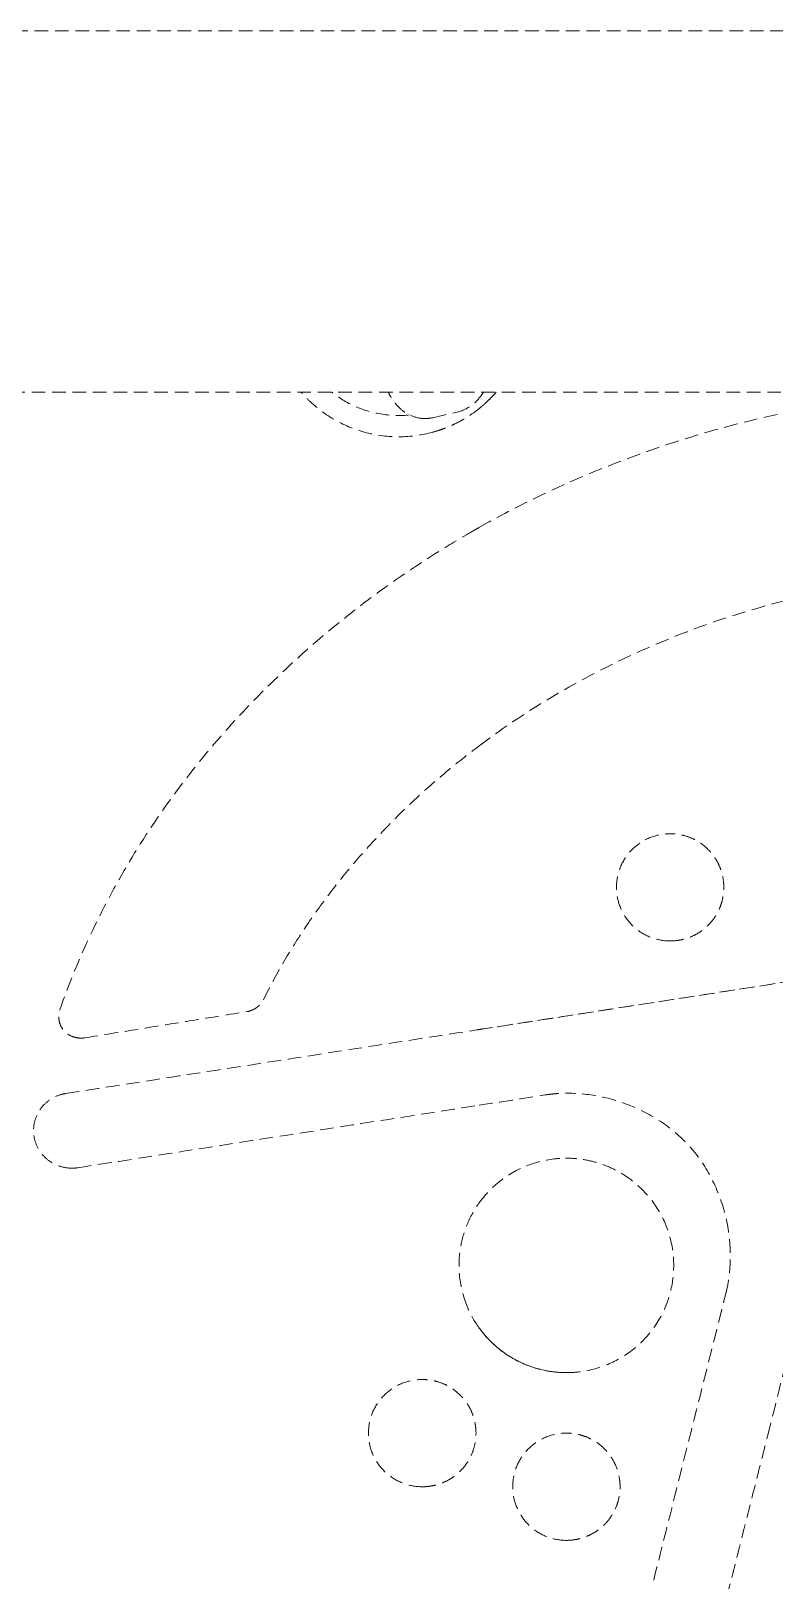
# Model space of a CAD drawing. Header units: millimetres. Extents: x -4151 to 3726, y -2931 to 1353.
# Drawn here: x 564.5 to 633.8, y -39.4 to 105 of the extents above; entities that cross this region are included whole.
import ezdxf

# ---------------------------------------------------------------- set-up
doc = ezdxf.new("R2010")
doc.units = ezdxf.units.MM
doc.linetypes.add('HIDDEN', pattern=[1.905, 1.27, -0.635])
doc.layers.add('DIKOM_ОБЪЕКТ', color=7, linetype='Continuous')

msp = doc.modelspace()

# ---------------------------------------------------------------- linework, layer by layer
at = {"layer": 'DIKOM_ОБЪЕКТ', "color": 7, "linetype": 'HIDDEN', "lineweight": 15, "extrusion": (1, -3.44509e-16, -2.22045e-16)}
for p, q in [((292.428, 105.045), (637.9, 105.045)), ((326.446, 71.345), (637.9, 71.345)), ((601.959, 68.98), (604.238, 69.5)), ((569.203, 11.113), (569.145, 11.113)), ((568.372, -1.012), (568.336, -1.012)), ((614.416, -0.085), (614.424, -0.085)), ((614.422, -20.085), (614.413, -20.085))]:
    msp.add_line(p, q, dxfattribs=at)
at = {"layer": 'DIKOM_ОБЪЕКТ', "color": 7, "linetype": 'HIDDEN', "lineweight": 15}
for points, knots in [([(601.933, 67.617), (600.93, 67.344), (599.882, 67.201), (597.81, 67.19), (596.767, 67.32), (594.766, 67.839), (593.792, 68.233), (591.991, 69.247), (591.149, 69.877), (590.164, 70.836), (589.929, 71.086), (589.704, 71.345)], [0, 0, 0, 0, 3.1183506, 3.1183506, 6.2186914, 6.2186914, 9.3192408, 9.3192408, 12.4197877, 12.4197877, 13.4452581, 13.4452581, 13.4452581, 13.4452581]), ([(599.797, 69.232), (599.015, 69.153), (598.219, 69.165), (596.506, 69.396), (595.579, 69.659), (593.949, 70.382), (593.22, 70.824), (592.561, 71.345)], [14.6642715, 14.6642715, 14.6642715, 14.6642715, 17.0169392, 17.0169392, 19.8498805, 19.8498805, 22.3659896, 22.3659896, 22.3659896, 22.3659896]), ([(601.147, 68.9), (600.728, 68.911), (600.307, 69.008), (599.551, 69.335), (599.209, 69.568), (598.579, 70.144), (598.302, 70.503), (597.981, 71.035), (597.897, 71.188), (597.819, 71.345)], [0, 0, 0, 0, 1.510889, 1.510889, 3.0394082, 3.0394082, 4.8469439, 4.8469439, 5.5457158, 5.5457158, 5.5457158, 5.5457158]), ([(607.798, 71.279), (607.112, 70.498), (606.318, 69.801), (604.992, 68.913), (604.507, 68.636), (604.007, 68.393)], [0, 0, 0, 0, 3.1183294, 3.1183294, 4.7863902, 4.7863902, 4.7863902, 4.7863902]), ([(606.68, 71.345), (606.427, 70.954), (606.131, 70.598), (605.352, 69.928), (604.82, 69.632), (604.238, 69.5)], [22.3813069, 22.3813069, 22.3813069, 22.3813069, 24.2411754, 24.2411754, 26.413084, 26.413084, 26.413084, 26.413084]), ([(606.269, 58.733), (608.826, 60.177), (611.453, 61.504), (616.802, 63.911), (619.529, 64.995), (625.114, 66.94), (627.979, 67.798), (633.806, 69.276), (636.775, 69.895), (641.319, 70.64), (642.882, 70.86), (644.449, 71.045)], [0, 0, 0, 0, 8.8141177, 8.8141177, 17.603297, 17.603297, 26.5594729, 26.5594729, 35.6402428, 35.6402428, 40.3739941, 40.3739941, 40.3739941, 40.3739941]), ([(606.316, 69.864), (606.387, 69.915), (606.444, 69.962), (606.541, 70.043), (606.591, 70.086), (606.655, 70.141), (606.688, 70.17), (606.703, 70.183), (606.712, 70.191), (606.716, 70.195), (606.816, 70.283), (606.893, 70.353), (606.985, 70.439), (607.011, 70.464), (607.045, 70.496), (607.061, 70.511), (607.077, 70.526), (607.084, 70.533), (607.087, 70.536), (607.089, 70.538), (607.089, 70.538), (607.342, 70.781), (607.578, 71.028), (607.798, 71.279)], [0, 0, 0, 0, 0.125, 0.125, 0.1875, 0.21875, 0.234375, 0.2421875, 0.2421875, 0.25, 0.25, 0.375, 0.375, 0.4375, 0.4375, 0.46875, 0.484375, 0.4921875, 0.4960938, 0.4960938, 0.5, 0.5, 1, 1, 1, 1]), ([(601.933, 67.617), (602.158, 67.678), (602.382, 67.746), (602.737, 67.866), (602.936, 67.936), (603.165, 68.025), (603.279, 68.071), (603.336, 68.094), (603.365, 68.106), (603.377, 68.111), (603.385, 68.114), (603.391, 68.117), (603.532, 68.175), (603.732, 68.261), (603.992, 68.386), (603.999, 68.39), (604.007, 68.393)], [0.817821297, 0.817821297, 0.817821297, 0.817821297, 0.84375, 0.84375, 0.859375, 0.8671875, 0.87109375, 0.873046875, 0.874023438, 0.874511719, 0.874511719, 0.875, 0.875, 0.90625, 0.90625, 0.907147575, 0.907147575, 0.907147575, 0.907147575]), ([(567.194, 13.758), (568.027, 16.137), (568.984, 18.474), (571.149, 23.087), (572.363, 25.366), (575.039, 29.842), (576.51, 32.04), (579.682, 36.312), (581.391, 38.39), (585.036, 42.421), (586.981, 44.376), (591.092, 48.146), (593.266, 49.959), (597.8, 53.404), (600.166, 55.035), (603.612, 57.187), (604.637, 57.8), (605.673, 58.394)], [0, 0, 0, 0, 7.5771429, 7.5771429, 15.3336527, 15.3336527, 23.2799494, 23.2799494, 31.3623492, 31.3623492, 39.6460055, 39.6460055, 48.1433844, 48.1433844, 56.7583951, 56.7583951, 60.3419262, 60.3419262, 60.3419262, 60.3419262]), ([(606.28, 38.376), (608.598, 40.118), (613.486, 43.383), (621.78, 47.615), (630.628, 50.915), (639.768, 53.213), (645.783, 54.074), (648.772, 54.352)], [0, 0, 0, 0, 0.2, 0.4, 0.6, 0.8, 0.996755, 0.996755, 0.996755, 0.996755]), ([(624.084, 20.175), (623.549, 20.175), (623.008, 20.265), (621.993, 20.602), (621.507, 20.856), (620.659, 21.494), (620.285, 21.881), (619.674, 22.751), (619.436, 23.249), (619.139, 24.267), (619.069, 24.799), (619.101, 25.857), (619.204, 26.394), (619.57, 27.399), (619.84, 27.878), (620.503, 28.705), (620.899, 29.067), (621.785, 29.651), (622.29, 29.874), (623.225, 30.118), (623.656, 30.175), (624.084, 30.175)], [0, 0, 0, 0, 1.6044174, 1.6044174, 3.2082985, 3.2082985, 4.7865682, 4.7865682, 6.3976773, 6.3976773, 7.9697374, 7.9697374, 9.5704264, 9.5704264, 11.178869, 11.178869, 12.7492374, 12.7492374, 14.363092, 14.363092, 15.6473255, 15.6473255, 15.6473255, 15.6473255]), ([(606.085, 11.886), (606.112, 11.891), (606.138, 11.895), (606.348, 11.927), (606.531, 11.956), (607.692, 12.136), (608.67, 12.287), (612.254, 12.843), (614.862, 13.247), (625.295, 14.865), (633.124, 16.079), (643.561, 17.7), (648.781, 18.51), (648.78, 18.51)], [0.3874814, 0.3874814, 0.3874814, 0.3874814, 0.4678396, 0.4678396, 1.024597, 1.024597, 3.993972, 3.993972, 11.9123391, 11.9123391, 35.679313, 35.679313, 43.601323, 43.601323, 43.601323, 43.601323]), ([(606.269, 11.915), (609.561, 12.425), (612.854, 12.936), (626.026, 14.979), (635.909, 16.511), (646.443, 18.147), (647.095, 18.249), (647.991, 18.388), (648.236, 18.426), (648.572, 18.478), (648.664, 18.492), (648.76, 18.507), (648.764, 18.508), (648.771, 18.509), (648.774, 18.509), (648.777, 18.51), (648.779, 18.51), (648.785, 18.511), (648.78, 18.51), (648.78, 18.51), (648.78, 18.51), (648.78, 18.51), (648.78, 18.51), (648.78, 18.51), (648.78, 18.51), (648.78, 18.51)], [0, 0, 0, 0, 10.0000795, 10.0000795, 40.0022256, 40.0022256, 41.9817858, 41.9817858, 42.7241206, 42.7241206, 43.0024962, 43.0024962, 43.0155451, 43.0155451, 43.0233576, 43.0233576, 43.0272638, 43.0272638, 43.0428895, 43.0428895, 43.043866, 43.043866, 43.0441102, 43.0441102, 43.0442323, 43.0442323, 43.0442323, 43.0442323]), ([(569.144, 11.113), (568.93, 11.113), (568.715, 11.148), (568.296, 11.278), (568.088, 11.38), (567.717, 11.644), (567.55, 11.813), (567.317, 12.17), (567.234, 12.353), (567.119, 12.746), (567.089, 12.962), (567.097, 13.372), (567.129, 13.571), (567.194, 13.758)], [0, 0, 0, 0, 0.6419664, 0.6419664, 1.3220757, 1.3220757, 2.0118373, 2.0118373, 2.6011255, 2.6011255, 3.2404407, 3.2404407, 3.832063, 3.832063, 3.832063, 3.832063]), ([(567.733, 5.945), (570.964, 6.446), (574.209, 6.948), (581.984, 8.153), (586.526, 8.857), (596.069, 10.335), (601.076, 11.11), (606.086, 11.886)], [0, 0, 0, 0, 10.0021526, 10.0021526, 23.8922746, 23.8922746, 39.1107081, 39.1107081, 39.1107081, 39.1107081]), ([(606.155, 11.897), (606.152, 11.897), (606.129, 11.893), (606.106, 11.89), (606.086, 11.886)], [0.62583525, 0.62583525, 0.62583525, 0.62583525, 0.66574837, 1, 1, 1, 1]), ([(568.311, -1.013), (567.94, -1.013), (567.565, -0.952), (566.84, -0.722), (566.482, -0.542), (565.862, -0.083), (565.592, 0.2), (565.161, 0.82), (564.993, 1.165), (564.774, 1.89), (564.728, 2.28), (564.768, 3.007), (564.84, 3.354), (565.086, 4.033), (565.272, 4.37), (565.734, 4.95), (566.015, 5.2), (566.627, 5.599), (566.965, 5.754), (567.452, 5.892), (567.592, 5.923), (567.733, 5.945)], [0, 0, 0, 0, 1.1233951, 1.1233951, 2.3026174, 2.3026174, 3.4501554, 3.4501554, 4.5765239, 4.5765239, 5.7217018, 5.7217018, 6.7607413, 6.7607413, 7.8900999, 7.8900999, 8.9945002, 8.9945002, 10.0954228, 10.0954228, 10.5268353, 10.5268353, 10.5268353, 10.5268353]), ([(612.44, 5.816), (612.617, 5.843), (612.984, 5.892), (613.557, 5.946), (614.078, 5.971), (614.41, 5.975), (614.535, 5.975)], [-0.000000002, -0.000000002, -0.000000002, -0.000000002, 0.018337845, 0.03788125, 0.058929085, 0.071691018, 0.071691018, 0.071691018, 0.071691018]), ([(629.285, -12.675), (629.551, -11.618), (629.685, -10.523), (629.715, -8.305), (629.605, -7.17), (629.139, -4.893), (628.768, -3.74), (627.774, -1.554), (627.142, -0.507), (625.669, 1.334), (624.825, 2.145), (623.011, 3.511), (622.035, 4.084), (619.942, 5.036), (618.806, 5.408), (616.628, 5.862), (615.579, 5.975), (614.535, 5.975)], [0, 0, 0, 0, 3.2676542, 3.2676542, 6.6519263, 6.6519263, 10.240072, 10.240072, 13.8549572, 13.8549572, 17.3122216, 17.3122216, 20.668502, 20.668502, 24.2126416, 24.2126416, 27.3456518, 27.3456518, 27.3456518, 27.3456518]), ([(606.269, -4.272), (606.824, -3.498), (607.497, -2.796), (608.995, -1.621), (609.835, -1.137), (611.59, -0.445), (612.518, -0.222), (613.847, -0.093), (614.246, -0.078), (614.644, -0.087)], [0, 0, 0, 0, 2.8609611, 2.8609611, 5.7107035, 5.7107035, 8.5218223, 8.5218223, 9.7164984, 9.7164984, 9.7164984, 9.7164984]), ([(614.422, -20.085), (614.517, -20.085), (615.074, -20.076), (616.553, -19.927), (618.811, -19.221), (621.171, -17.637), (623.001, -15.48), (624.151, -12.904), (624.555, -10.073), (624.15, -7.272), (623.006, -4.693), (621.471, -2.889), (620.001, -1.744), (618.787, -1.048), (617.493, -0.534), (616.132, -0.201), (615.092, -0.093), (614.521, -0.085), (614.424, -0.085)], [0.18874065, 0.18874065, 0.18874065, 0.18874065, 0.19444444, 0.22222222, 0.27777778, 0.33333333, 0.38888889, 0.44444444, 0.5, 0.55555556, 0.61111111, 0.66666667, 0.69444444, 0.72222222, 0.75, 0.77777778, 0.80555556, 0.81125649, 0.81125649, 0.81125649, 0.81125649]), ([(605.159, -13.895), (604.801, -13.021), (604.566, -12.088), (604.362, -10.206), (604.398, -9.237), (604.694, -7.61), (604.892, -6.926), (605.159, -6.274)], [0, 0, 0, 0, 2.8312199, 2.8312199, 5.680965, 5.680965, 7.7932369, 7.7932369, 7.7932369, 7.7932369]), ([(622.553, -39.425), (623.367, -36.192), (624.181, -32.96), (626.425, -24.043), (627.853, -18.359), (629.285, -12.675)], [0, 0, 0, 0, 10.0000004, 10.0000004, 27.5843488, 27.5843488, 27.5843488, 27.5843488]), ([(614.641, -20.082), (613.698, -20.104), (612.743, -19.986), (610.919, -19.501), (610.03, -19.126), (608.417, -18.147), (607.676, -17.537), (606.763, -16.544), (606.506, -16.228), (606.269, -15.897)], [0, 0, 0, 0, 2.8302756, 2.8302756, 5.6663895, 5.6663895, 8.4922886, 8.4922886, 9.7123062, 9.7123062, 9.7123062, 9.7123062]), ([(606.28, -15.897), (606.559, -16.287), (607.159, -17.006), (608.185, -17.945), (609.343, -18.74), (610.601, -19.363), (611.936, -19.801), (613.223, -20.037), (614.051, -20.084), (614.417, -20.085)], [0, 0, 0, 0, 0.02777778, 0.05555556, 0.08333333, 0.11111111, 0.13888889, 0.16666667, 0.18865486, 0.18865486, 0.18865486, 0.18865486]), ([(600.973, -30.725), (600.436, -30.725), (599.893, -30.634), (598.874, -30.296), (598.386, -30.041), (597.536, -29.4), (597.16, -29.011), (596.55, -28.138), (596.312, -27.639), (596.017, -26.62), (595.948, -26.088), (595.983, -25.033), (596.087, -24.498), (596.454, -23.497), (596.724, -23.019), (597.386, -22.195), (597.782, -21.834), (598.668, -21.25), (599.174, -21.027), (600.11, -20.782), (600.543, -20.725), (600.973, -20.725)], [0, 0, 0, 0, 1.6122117, 1.6122117, 3.2235654, 3.2235654, 4.808186, 4.808186, 6.4219095, 6.4219095, 7.9924262, 7.9924262, 9.5876555, 9.5876555, 11.1915331, 11.1915331, 12.7609648, 12.7609648, 14.3786257, 14.3786257, 15.668423, 15.668423, 15.668423, 15.668423]), ([(614.411, -35.725), (613.877, -35.725), (613.335, -35.635), (612.32, -35.298), (611.834, -35.044), (610.986, -34.406), (610.611, -34.019), (610.001, -33.148), (609.763, -32.651), (609.466, -31.632), (609.396, -31.1), (609.428, -30.043), (609.532, -29.506), (609.898, -28.501), (610.168, -28.021), (610.831, -27.195), (611.226, -26.833), (612.112, -26.249), (612.618, -26.026), (613.552, -25.782), (613.983, -25.725), (614.411, -25.725)], [0, 0, 0, 0, 1.6049905, 1.6049905, 3.2093911, 3.2093911, 4.7880469, 4.7880469, 6.3992893, 6.3992893, 7.9712548, 7.9712548, 9.5716331, 9.5716331, 11.1798108, 11.1798108, 12.750111, 12.750111, 14.3641694, 14.3641694, 15.6486915, 15.6486915, 15.6486915, 15.6486915])]:
    msp.add_open_spline(points, degree=3, knots=knots, dxfattribs=at)
for points in [[(607.798, 71.279), (607.818, 71.301), (607.837, 71.323), (607.856, 71.345)], [(601.959, 68.98), (601.696, 68.92), (601.42, 68.892), (601.147, 68.9)], [(605.673, 58.394), (605.871, 58.508), (606.07, 58.621), (606.269, 58.733)], [(586.17, 14.695), (586.75, 15.867), (587.988, 18.164), (590.068, 21.491), (592.349, 24.678), (594.816, 27.724), (597.452, 30.621), (600.244, 33.367), (603.183, 35.962), (605.233, 37.588), (606.28, 38.376)], [(624.084, 30.175), (624.086, 30.175), (624.088, 30.175), (624.09, 30.175)], [(624.087, 30.175), (624.087, 30.175), (624.087, 30.175), (624.087, 30.175)], [(624.09, 20.175), (624.362, 20.175), (624.882, 20.22), (625.65, 20.404), (626.389, 20.71), (627.062, 21.128), (627.658, 21.644), (628.168, 22.245), (628.578, 22.919), (628.875, 23.656), (629.052, 24.421), (629.111, 25.204), (629.043, 25.99), (628.856, 26.755), (628.553, 27.48), (628.141, 28.142), (627.63, 28.735), (627.035, 29.243), (626.368, 29.652), (625.637, 29.952), (624.876, 30.132), (624.36, 30.175), (624.09, 30.175)], [(624.09, 20.175), (624.088, 20.175), (624.086, 20.175), (624.084, 20.175)], [(624.087, 20.175), (624.087, 20.175), (624.087, 20.175), (624.087, 20.175)], [(584.69, 13.595), (584.793, 13.612), (584.988, 13.663), (585.274, 13.788), (585.55, 13.962), (585.8, 14.176), (586.01, 14.418), (586.122, 14.597), (586.17, 14.695)], [(567.195, 13.757), (567.195, 13.757), (567.195, 13.757), (567.195, 13.757)], [(569.49, 11.135), (571.168, 11.407), (574.532, 11.952), (579.599, 12.772), (582.991, 13.321), (584.69, 13.595)], [(569.144, 11.113), (569.144, 11.113), (569.145, 11.113), (569.145, 11.113)], [(569.171, 11.113), (569.172, 11.113), (569.173, 11.113), (569.174, 11.113)], [(569.203, 11.113), (569.299, 11.113), (569.393, 11.12), (569.49, 11.135)], [(633.16, -26.005), (634.096, -22.288), (635.972, -14.823), (638.811, -3.533), (640.721, 4.056), (641.68, 7.865)], [(606.28, 4.855), (608.337, 5.175), (610.393, 5.495), (612.45, 5.816)], [(612.45, 5.816), (612.448, 5.816), (612.445, 5.816), (612.443, 5.816)], [(612.45, 5.816), (613.145, 5.924), (613.839, 5.975), (614.535, 5.975)], [(568.87, -0.975), (572.962, -0.341), (581.198, 0.95), (593.683, 2.894), (602.074, 4.2), (606.28, 4.855)], [(568.311, -1.013), (568.312, -1.013), (568.313, -1.013), (568.313, -1.013)], [(568.372, -1.012), (568.539, -1.012), (568.703, -1), (568.87, -0.975)], [(614.42, -0.085), (614.389, -0.085), (614.358, -0.085), (614.328, -0.085)], [(605.159, -6.274), (605.448, -5.568), (605.824, -4.892), (606.269, -4.272)], [(606.274, -4.28), (606.274, -4.28), (606.274, -4.28), (606.274, -4.28)], [(606.269, -15.897), (605.824, -15.277), (605.448, -14.601), (605.159, -13.895)], [(614.413, -20.084), (614.489, -20.084), (614.565, -20.083), (614.641, -20.082)], [(600.973, -20.725), (600.978, -20.725), (600.984, -20.725), (600.99, -20.725)], [(600.981, -20.725), (600.981, -20.725), (600.981, -20.725), (600.981, -20.725)], [(600.99, -30.725), (601.259, -30.725), (601.775, -30.681), (602.536, -30.5), (603.267, -30.2), (603.936, -29.79), (604.529, -29.285), (605.04, -28.693), (605.46, -28.018), (605.767, -27.275), (605.955, -26.475), (606.012, -25.653), (605.934, -24.856), (605.736, -24.086), (605.427, -23.371), (605.013, -22.721), (604.501, -22.138), (603.908, -21.639), (603.247, -21.238), (602.524, -20.945), (601.77, -20.767), (601.257, -20.725), (600.99, -20.725)], [(614.411, -25.725), (614.414, -25.725), (614.417, -25.725), (614.42, -25.725)], [(614.416, -25.725), (614.416, -25.725), (614.416, -25.725), (614.416, -25.725)], [(614.42, -35.725), (614.692, -35.725), (615.213, -35.68), (615.98, -35.496), (616.719, -35.19), (617.392, -34.772), (617.989, -34.256), (618.498, -33.655), (618.908, -32.98), (619.205, -32.244), (619.382, -31.479), (619.441, -30.696), (619.373, -29.91), (619.186, -29.145), (618.883, -28.42), (618.471, -27.758), (617.96, -27.166), (617.365, -26.657), (616.698, -26.248), (615.968, -25.948), (615.207, -25.768), (614.69, -25.725), (614.42, -25.725)], [(629.37, -41.025), (629.786, -39.374), (630.623, -36.062), (631.887, -31.055), (632.735, -27.692), (633.16, -26.005)], [(600.99, -30.725), (600.984, -30.725), (600.978, -30.725), (600.973, -30.725)], [(600.981, -30.725), (600.981, -30.725), (600.981, -30.725), (600.981, -30.725)], [(614.42, -35.725), (614.417, -35.725), (614.414, -35.725), (614.411, -35.725)], [(614.416, -35.725), (614.416, -35.725), (614.416, -35.725), (614.416, -35.725)]]:
    msp.add_open_spline(points, degree=3, dxfattribs=at)
for points, weights in [([(624.084, 20.175), (624.084, 20.175), (624.084, 20.175), (624.084, 20.175)], [1.1713296791, 1.17132991878, 1.17133015846, 1.17133039814]), ([(606.086, 11.886), (606.086, 11.886), (606.086, 11.886), (606.086, 11.886)], [1.17160179346, 1.17070650597, 1.16981472168, 1.16892644058]), ([(614.411, -25.725), (614.411, -25.725), (614.411, -25.725), (614.411, -25.725)], [1.17133039819, 1.17133018213, 1.17132996607, 1.17132975001])]:
    msp.add_rational_spline(points, weights, degree=3, dxfattribs=at)

doc.saveas('drawing.dxf')
